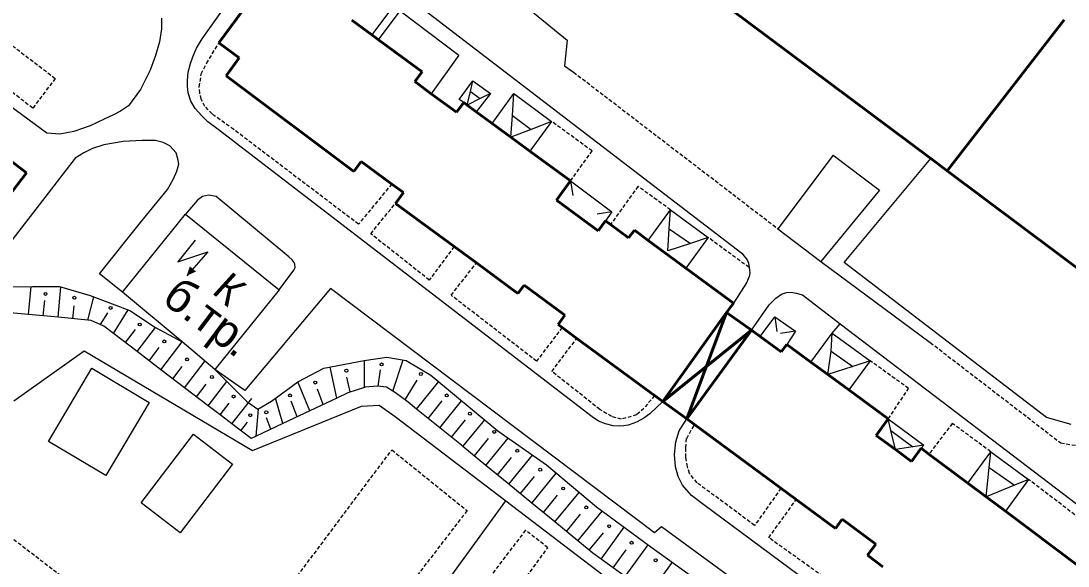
# Model space of a CAD drawing. Extents: x 1000 to 4000, y -5000 to -1000.
# Drawn here: x 1237 to 1377.9, y -2555.7 to -2482.5 of the extents above; entities that cross this region are included whole.
import ezdxf
from ezdxf.enums import TextEntityAlignment as Align

# ---------------------------------------------------------------- set-up
doc = ezdxf.new("R2010")
doc.units = 0
doc.header["$MEASUREMENT"] = 0
doc.linetypes.add('DASHED', pattern=[0.75, 0.5, -0.25])
for name, color, linetype in [('11', 7, 'CONTINUOUS'), ('16', 7, 'CONTINUOUS'), ('17', 7, 'CONTINUOUS'), ('24', 7, 'CONTINUOUS'), ('37', 7, 'CONTINUOUS'), ('6', 7, 'CONTINUOUS'), ('7', 7, 'CONTINUOUS')]:
    doc.layers.add(name, color=color, linetype=linetype)
doc.styles.get("Standard").update_dxf_attribs({"font": 'txt', "height": 0.2})

msp = doc.modelspace()

# ---------------------------------------------------------------- linework, layer by layer
at = {"layer": '11', "color": 253, "linetype": 'Continuous', "lineweight": 0}
for p, q in [((1347.71, -2514.91), (1359.38, -2500.96)), ((1374.96, -2535.75), (1347.71, -2514.91)), ((1236.01, -2533.53), (1245.47, -2526.81)), ((1245.47, -2526.81), (1268.12, -2540.2)), ((1268.12, -2540.2), (1282.77, -2534.24)), ((1282.77, -2534.24), (1285.16, -2534.07)), ((1285.16, -2534.07), (1287.3, -2535.6)), ((1287.3, -2535.6), (1302.2, -2546.94)), ((1378.27, -2536.68), (1374.96, -2535.75)), ((1275.91, -2583), (1302.2, -2546.94)), ((1302.2, -2546.94), (1366.13, -2595.58))]:
    msp.add_line(p, q, dxfattribs=at)
at = {"layer": '16', "color": 253, "linetype": 'Continuous', "lineweight": 0}
for p, q in [((1250.65, -2518.92), (1259.12, -2508.44)), ((1259.12, -2508.44), (1271.69, -2518.59)), ((1260.4, -2511.9), (1258.08, -2514.82)), ((1258.08, -2514.82), (1262.12, -2513.5)), ((1262.12, -2513.5), (1259.27, -2516.7)), ((1258.64, -2525.59), (1250.65, -2518.92)), ((1271.69, -2518.59), (1263.06, -2529.28)), ((1263.06, -2529.28), (1258.64, -2525.59))]:
    msp.add_line(p, q, dxfattribs=at)
msp.add_solid([(1259.27, -2516.7), (1259.69, -2515.43), (1260.52, -2516.13)], dxfattribs=at)
at = {"layer": '24', "color": 253, "linetype": 'Continuous', "lineweight": 0}
for p, q in [((1279.07, -2471.62), (1333.97, -2513.68)), ((1261.35, -2484.84), (1269.66, -2473.09)), ((1240.46, -2497.52), (1212.29, -2476.88)), ((1304.37, -2480.07), (1310.47, -2485.03)), ((1255.87, -2482.08), (1255.87, -2483.49)), ((1285.08, -2484.98), (1288, -2481.1)), ((1288, -2481.1), (1295.89, -2487.05)), ((1255.87, -2483.49), (1255.63, -2485.24)), ((1255.63, -2485.24), (1255.06, -2487.08)), ((1260.59, -2486.11), (1261.35, -2484.84)), ((1310.47, -2485.03), (1310.09, -2488.47)), ((1260.08, -2487.26), (1260.59, -2486.11)), ((1255.06, -2487.08), (1254.35, -2489.07)), ((1259.76, -2488.19), (1260.08, -2487.26)), ((1295.89, -2487.05), (1292.18, -2492.23)), ((1254.35, -2489.07), (1253.07, -2491.65)), ((1259.38, -2490.48), (1259.45, -2489.34)), ((1259.45, -2489.34), (1259.76, -2488.19)), ((1310.09, -2488.47), (1311.32, -2489.33)), ((1259.36, -2491.16), (1259.38, -2490.48)), ((1253.07, -2491.65), (1251.43, -2493.88)), ((1259.45, -2492.11), (1259.36, -2491.16)), ((1259.83, -2493.22), (1259.45, -2492.11)), ((1260.4, -2494.24), (1259.83, -2493.22)), ((1249.44, -2495.05), (1248.15, -2495.64)), ((1250.37, -2494.58), (1249.44, -2495.05)), ((1251.43, -2493.88), (1250.37, -2494.58)), ((1261.29, -2495.19), (1260.4, -2494.24)), ((1248.15, -2495.64), (1246.27, -2496.55)), ((1262.12, -2496.02), (1261.29, -2495.19)), ((1263.51, -2497.04), (1262.12, -2496.02)), ((1242.19, -2497.68), (1240.46, -2497.52)), ((1244.06, -2497.3), (1242.19, -2497.68)), ((1246.27, -2496.55), (1244.06, -2497.3)), ((1313.84, -2535.64), (1263.51, -2497.04)), ((1248.13, -2499.12), (1246.61, -2499.59)), ((1250.7, -2498.65), (1248.13, -2499.12)), ((1253.28, -2498.53), (1250.7, -2498.65)), ((1255.03, -2498.53), (1253.28, -2498.53)), ((1256.09, -2498.77), (1255.03, -2498.53)), ((1257.02, -2499.24), (1256.09, -2498.77)), ((1257.84, -2500.17), (1257.02, -2499.24)), ((1245.44, -2500.17), (1244.27, -2500.88)), ((1246.61, -2499.59), (1245.44, -2500.17)), ((1258.08, -2500.99), (1257.84, -2500.17)), ((1346.25, -2500.5), (1338.82, -2510.38)), ((1346.25, -2500.5), (1352.48, -2505.21)), ((1244.27, -2500.88), (1230.85, -2518.22)), ((1257.96, -2502.64), (1258.19, -2501.7)), ((1258.19, -2501.7), (1258.08, -2500.99)), ((1257.49, -2503.69), (1257.96, -2502.64)), ((1256.67, -2505.09), (1257.49, -2503.69)), ((1253.05, -2509.55), (1256.67, -2505.09)), ((1261.4, -2506.05), (1260.7, -2506.53)), ((1262.18, -2505.86), (1261.4, -2506.05)), ((1263.23, -2506.05), (1262.18, -2505.86)), ((1273.02, -2514.16), (1263.23, -2506.05)), ((1352.48, -2505.21), (1344.6, -2514.76)), ((1260.7, -2506.53), (1259.12, -2508.44)), ((1247.54, -2516.42), (1253.05, -2509.55)), ((1338.82, -2510.38), (1344.6, -2514.76)), ((1273.48, -2514.57), (1273.02, -2514.16)), ((1273.72, -2514.9), (1273.48, -2514.57)), ((1333.97, -2513.68), (1334.29, -2514.07)), ((1334.29, -2514.07), (1334.67, -2514.57)), ((1334.67, -2514.57), (1334.86, -2515.02)), ((1344.6, -2514.76), (1359.32, -2525.67)), ((1271.69, -2518.59), (1273.68, -2515.96)), ((1273.68, -2515.96), (1273.85, -2515.57)), ((1273.8, -2515.12), (1273.72, -2514.9)), ((1273.85, -2515.57), (1273.8, -2515.12)), ((1334.86, -2515.02), (1334.94, -2515.59)), ((1334.94, -2515.59), (1334.99, -2515.91)), ((1334.99, -2515.91), (1335.05, -2516.36)), ((1250.65, -2518.92), (1247.54, -2516.42)), ((1334.61, -2517.63), (1332.83, -2520.37)), ((1334.93, -2516.8), (1334.61, -2517.63)), ((1335.05, -2516.36), (1334.93, -2516.8)), ((1278.63, -2518.4), (1267.08, -2532.12)), ((1322.21, -2551.26), (1278.63, -2518.4)), ((1339.31, -2519.16), (1339.95, -2518.97)), ((1339.95, -2518.97), (1340.58, -2518.9)), ((1340.58, -2518.9), (1341.28, -2519.03)), ((1341.28, -2519.03), (1342.11, -2519.28)), ((1337.66, -2520.62), (1338.55, -2519.73)), ((1338.55, -2519.73), (1339.31, -2519.16)), ((1342.11, -2519.28), (1347.17, -2523.14)), ((1335.28, -2524.03), (1337.66, -2520.62)), ((1346.13, -2524.4), (1347.17, -2523.14)), ((1347.17, -2523.14), (1404.87, -2567.09)), ((1240.68, -2538.99), (1246.51, -2529.14)), ((1246.51, -2529.14), (1254.22, -2533.71)), ((1267.08, -2532.12), (1263.06, -2529.28)), ((1254.22, -2533.71), (1248.39, -2543.56)), ((1323.33, -2533.61), (1321.59, -2535.26)), ((1314.66, -2536.22), (1313.84, -2535.64)), ((1320.76, -2535.84), (1319.87, -2536.34)), ((1321.59, -2535.26), (1320.76, -2535.84)), ((1325.53, -2537.55), (1326.56, -2535.93)), ((1315.62, -2536.6), (1314.66, -2536.22)), ((1316.63, -2536.85), (1315.62, -2536.6)), ((1317.52, -2536.92), (1316.63, -2536.85)), ((1318.09, -2536.85), (1317.52, -2536.92)), ((1318.67, -2536.79), (1318.09, -2536.85)), ((1319.43, -2536.53), (1318.67, -2536.79)), ((1319.87, -2536.34), (1319.43, -2536.53)), ((1253.12, -2547.22), (1260.18, -2537.99)), ((1260.18, -2537.99), (1265.45, -2542.02)), ((1325.08, -2539), (1325.53, -2537.55)), ((1248.39, -2543.56), (1240.68, -2538.99)), ((1324.9, -2540.74), (1325.08, -2539)), ((1325.03, -2542.39), (1324.9, -2540.74)), ((1265.45, -2542.02), (1258.38, -2551.24)), ((1325.41, -2543.66), (1325.03, -2542.39)), ((1325.96, -2544.84), (1325.41, -2543.66)), ((1327.19, -2546.21), (1325.96, -2544.84)), ((1258.38, -2551.24), (1253.12, -2547.22)), ((1328.84, -2547.48), (1327.19, -2546.21)), ((1374.78, -2581.41), (1328.84, -2547.48)), ((1323.15, -2550.44), (1322.21, -2551.26)), ((1378, -2590.54), (1323.15, -2550.44))]:
    msp.add_line(p, q, dxfattribs=at)
at = {"layer": '24', "color": 253, "linetype": 'DASHED', "lineweight": 0}
for p, q in [((1235.22, -2485.32), (1241.59, -2490.18)), ((1261.93, -2488.15), (1263.61, -2485.41)), ((1238.55, -2494.16), (1232.18, -2489.3)), ((1261.23, -2489.55), (1261.93, -2488.15)), ((1311.32, -2489.33), (1338.82, -2510.38)), ((1241.59, -2490.18), (1238.55, -2494.16)), ((1260.96, -2491.32), (1261.23, -2489.55)), ((1261.03, -2492.15), (1260.96, -2491.32)), ((1261.22, -2492.97), (1261.03, -2492.15)), ((1261.72, -2493.93), (1261.22, -2492.97)), ((1262.68, -2494.95), (1261.72, -2493.93)), ((1265.6, -2497.05), (1262.68, -2494.95)), ((1313.82, -2499.93), (1308.36, -2495.95)), ((1282.38, -2509.77), (1265.6, -2497.05)), ((1310.91, -2503.95), (1313.82, -2499.93)), ((1286.86, -2504.37), (1282.38, -2509.77)), ((1319.99, -2504.68), (1316.29, -2509.82)), ((1324.37, -2507.85), (1319.99, -2504.68)), ((1284.03, -2511.05), (1287.35, -2506.97)), ((1291.91, -2517.28), (1284.03, -2511.05)), ((1334.94, -2515.59), (1329.45, -2511.57)), ((1295.25, -2512.78), (1291.91, -2517.28)), ((1254.24, -2566.17), (1185.64, -2513.53)), ((1294.84, -2519.32), (1298.25, -2514.97)), ((1306.34, -2528.18), (1294.84, -2519.32)), ((1309.78, -2523.64), (1306.34, -2528.18)), ((1308.39, -2529.55), (1311.77, -2525.11)), ((1359.32, -2525.67), (1376.87, -2539.16)), ((1356.4, -2531.84), (1351.21, -2528.12)), ((1314.86, -2534.67), (1308.39, -2529.55)), ((1322.22, -2532.79), (1320.78, -2534.53)), ((1353.67, -2535.93), (1356.4, -2531.84)), ((1320.78, -2534.53), (1319.81, -2535.38)), ((1316.44, -2535.62), (1314.86, -2534.67)), ((1317.77, -2535.98), (1316.44, -2535.62)), ((1319.81, -2535.38), (1317.77, -2535.98)), ((1326.54, -2538.55), (1327.61, -2536.7)), ((1362.28, -2536.54), (1359.14, -2540.66)), ((1367.46, -2540.36), (1362.28, -2536.54)), ((1326.41, -2539.82), (1326.54, -2538.55)), ((1269.21, -2563.65), (1286.88, -2540.1)), ((1286.88, -2540.1), (1296.99, -2548.26)), ((1326.41, -2541.1), (1326.41, -2539.82)), ((1376.87, -2539.16), (1390.69, -2541.43)), ((1326.67, -2542.37), (1326.41, -2541.1)), ((1326.92, -2543.26), (1326.67, -2542.37)), ((1327.94, -2544.53), (1326.92, -2543.26)), ((1382.33, -2551.55), (1372.54, -2544.07)), ((1335.68, -2550.25), (1327.94, -2544.53)), ((1339.23, -2545.26), (1335.68, -2550.25)), ((1337.59, -2551.9), (1341.28, -2546.78)), ((1296.99, -2548.26), (1290.13, -2557.17)), ((1304.85, -2550.9), (1294.05, -2565.03)), ((1307.86, -2553.25), (1304.85, -2550.9)), ((1349.15, -2560.17), (1337.59, -2551.9)), ((1303.71, -2558.91), (1307.86, -2553.25))]:
    msp.add_line(p, q, dxfattribs=at)
at = {"layer": '37', "color": 253, "linetype": 'Continuous', "lineweight": 0}
for p, q in [((1230.85, -2518.22), (1238.51, -2518.14)), ((1237.98, -2521.91), (1238.33, -2518.14)), ((1238.51, -2518.14), (1242.17, -2518.14)), ((1241.96, -2522.28), (1242.34, -2518.2)), ((1242.17, -2518.14), (1246.29, -2519.37)), ((1239.97, -2522.1), (1240.16, -2520.03)), ((1245.95, -2522.65), (1246.76, -2519.54)), ((1246.29, -2519.37), (1251.63, -2521.35)), ((1237.98, -2521.91), (1234, -2521.54)), ((1243.96, -2522.47), (1244.11, -2520.75)), ((1247.68, -2523.27), (1248.64, -2521.69)), ((1249.44, -2524.48), (1251.4, -2521.27)), ((1251.63, -2521.35), (1255.08, -2523.66)), ((1241.96, -2522.28), (1237.98, -2521.91)), ((1245.95, -2522.65), (1241.96, -2522.28)), ((1246.42, -2522.69), (1245.95, -2522.65)), ((1248.1, -2523.46), (1246.42, -2522.69)), ((1249.44, -2524.48), (1248.1, -2523.46)), ((1252.62, -2526.9), (1249.44, -2524.48)), ((1251.03, -2525.69), (1252.36, -2523.94)), ((1252.62, -2526.9), (1255.08, -2523.66)), ((1255.08, -2523.66), (1258.64, -2525.59)), ((1255.8, -2529.32), (1258.64, -2525.59)), ((1255.8, -2529.32), (1252.62, -2526.9)), ((1254.21, -2528.11), (1255.57, -2526.32)), ((1257.4, -2530.53), (1258.64, -2528.89)), ((1258.99, -2531.74), (1261.75, -2528.11)), ((1277.71, -2529.14), (1283.13, -2528.07)), ((1283.13, -2528.07), (1286.18, -2527.62)), ((1283.18, -2531.71), (1283.17, -2528.07)), ((1286.18, -2527.62), (1288.78, -2528.07)), ((1287.01, -2532.22), (1288.4, -2528.01)), ((1288.78, -2528.07), (1292.13, -2530.06)), ((1258.99, -2531.74), (1255.8, -2529.32)), ((1263.06, -2529.28), (1267.35, -2533.58)), ((1274.2, -2530.97), (1277.71, -2529.14)), ((1279.46, -2533.16), (1278.56, -2528.97)), ((1281.27, -2532.31), (1280.8, -2530.31)), ((1285.01, -2531.54), (1285.36, -2529.32)), ((1292.13, -2530.06), (1301.14, -2537.55)), ((1262.17, -2534.16), (1258.99, -2531.74)), ((1260.58, -2532.95), (1261.87, -2531.26)), ((1262.17, -2534.16), (1264.66, -2530.89)), ((1270.69, -2533.57), (1274.2, -2530.97)), ((1275.84, -2534.86), (1274.22, -2530.97)), ((1283.18, -2531.71), (1280.97, -2532.45)), ((1283.26, -2531.69), (1283.18, -2531.71)), ((1284.94, -2531.53), (1283.26, -2531.69)), ((1286.16, -2531.69), (1284.94, -2531.53)), ((1287.01, -2532.22), (1286.16, -2531.69)), ((1288.7, -2533.28), (1290.29, -2530.74)), ((1290.21, -2534.61), (1293.18, -2530.93)), ((1279.46, -2533.16), (1275.84, -2534.86)), ((1277.65, -2534.01), (1276.87, -2531.93)), ((1280.97, -2532.45), (1279.46, -2533.16)), ((1287.38, -2532.45), (1287.01, -2532.22)), ((1289.06, -2533.67), (1287.38, -2532.45)), ((1263.97, -2535.53), (1262.17, -2534.16)), ((1263.76, -2535.37), (1264.96, -2533.8)), ((1265.35, -2536.59), (1268.05, -2533.19)), ((1267.35, -2533.58), (1268.86, -2534.64)), ((1268.86, -2534.64), (1270.69, -2533.57)), ((1272.22, -2536.57), (1271.23, -2533.17)), ((1274.12, -2535.64), (1273.34, -2533.56)), ((1290.21, -2534.61), (1289.06, -2533.67)), ((1291.77, -2535.87), (1293.65, -2533.53)), ((1293.32, -2537.12), (1296.26, -2533.49)), ((1265.35, -2536.59), (1263.97, -2535.53)), ((1268.6, -2538.27), (1268.92, -2534.61)), ((1270.6, -2537.33), (1270.02, -2535.79)), ((1275.84, -2534.86), (1272.22, -2536.57)), ((1293.32, -2537.12), (1290.21, -2534.61)), ((1267.94, -2538.58), (1265.35, -2536.59)), ((1266.57, -2537.53), (1267.45, -2536.36)), ((1272.22, -2536.57), (1268.6, -2538.27)), ((1296.23, -2539.48), (1293.32, -2537.12)), ((1294.88, -2538.38), (1296.76, -2536.05)), ((1296.43, -2539.64), (1299.36, -2536.07)), ((1268.6, -2538.27), (1267.94, -2538.58)), ((1297.98, -2540.91), (1299.88, -2538.59)), ((1299.52, -2542.18), (1302.53, -2538.52)), ((1301.14, -2537.55), (1307.68, -2542.12)), ((1296.43, -2539.64), (1296.23, -2539.48)), ((1299.52, -2542.18), (1296.43, -2539.64)), ((1301.07, -2543.45), (1302.97, -2541.13)), ((1302.62, -2544.72), (1305.81, -2540.82)), ((1302.62, -2544.72), (1299.52, -2542.18)), ((1307.68, -2542.12), (1314.4, -2547.77)), ((1304.16, -2545.98), (1306.07, -2543.66)), ((1305.71, -2547.25), (1309, -2543.23)), ((1305.71, -2547.25), (1302.62, -2544.72)), ((1308.8, -2549.79), (1312.06, -2545.81)), ((1308.8, -2549.79), (1305.71, -2547.25)), ((1307.26, -2548.52), (1309.16, -2546.2)), ((1311.9, -2552.32), (1315.17, -2548.34)), ((1314.4, -2547.77), (1321.72, -2553.12)), ((1311.9, -2552.32), (1308.8, -2549.79)), ((1310.35, -2551.05), (1312.25, -2548.74)), ((1313.44, -2553.59), (1315.34, -2551.27)), ((1315.04, -2554.79), (1318.14, -2550.51)), ((1313.93, -2553.99), (1311.9, -2552.32)), ((1318.28, -2557.14), (1321.37, -2552.87)), ((1315.04, -2554.79), (1313.93, -2553.99)), ((1316.66, -2555.97), (1318.42, -2553.53)), ((1321.72, -2553.12), (1352.63, -2575.36)), ((1318.28, -2557.14), (1315.04, -2554.79)), ((1321.52, -2559.48), (1324.62, -2555.2))]:
    msp.add_line(p, q, dxfattribs=at)
for centre in [(1240.27, -2519.13), (1244.15, -2519.66), (1249.02, -2521.02), (1252.95, -2523.25), (1256.24, -2525.52), (1259.32, -2527.94), (1285.49, -2528.62), (1262.66, -2530.31), (1280.75, -2529.46), (1290.78, -2529.9), (1276.56, -2531.05), (1265.58, -2532.94), (1273.18, -2532.78), (1294.26, -2532.78), (1267.81, -2535.44), (1269.98, -2535.06), (1297.37, -2535.24), (1300.64, -2537.68), (1303.74, -2540.22), (1306.83, -2542.76), (1309.92, -2545.29), (1313.02, -2547.83), (1316.11, -2550.36), (1319.13, -2552.58), (1322.37, -2554.93)]:
    msp.add_circle(centre, 0.2, dxfattribs=at)
at = {"layer": '6', "color": 253, "linetype": 'Continuous', "lineweight": 40}
for p, q in [((1359.38, -2500.96), (1289.11, -2448.47)), ((1263.61, -2485.41), (1270.79, -2475.63)), ((1281.5, -2482.36), (1284.19, -2484.33)), ((1377.35, -2482.3), (1361.58, -2502.6)), ((1284.19, -2484.33), (1285.08, -2484.98)), ((1285.08, -2484.98), (1290.93, -2489.27)), ((1266.31, -2487.39), (1263.61, -2485.41)), ((1264.58, -2489.81), (1266.31, -2487.39)), ((1219.61, -2488.99), (1237.7, -2502.88)), ((1290.93, -2489.27), (1289.96, -2490.6)), ((1281.75, -2502.7), (1264.58, -2489.81)), ((1289.96, -2490.6), (1292.18, -2492.23)), ((1292.18, -2492.23), (1295.59, -2494.73)), ((1295.59, -2494.73), (1296.54, -2493.43)), ((1296.54, -2493.43), (1296.99, -2493.77)), ((1296.99, -2493.77), (1298.21, -2494.66)), ((1298.21, -2494.66), (1300.35, -2496.23)), ((1300.35, -2496.23), (1302.89, -2498.09)), ((1302.89, -2498.09), (1305.43, -2499.95)), ((1305.43, -2499.95), (1310.91, -2503.95)), ((1282.75, -2501.34), (1281.75, -2502.7)), ((1286.86, -2504.37), (1282.75, -2501.34)), ((1361.58, -2502.6), (1359.38, -2500.96)), ((1237.7, -2502.88), (1230.34, -2512.47)), ((1422.03, -2547.77), (1361.58, -2502.6)), ((1288.42, -2505.51), (1286.86, -2504.37)), ((1310.91, -2503.95), (1309.01, -2506.55)), ((1287.35, -2506.97), (1288.42, -2505.51)), ((1295.25, -2512.78), (1287.35, -2506.97)), ((1309.01, -2506.55), (1314.65, -2510.67)), ((1314.65, -2510.67), (1315.63, -2509.33)), ((1315.63, -2509.33), (1316.29, -2509.82)), ((1316.29, -2509.82), (1318.73, -2511.61)), ((1318.73, -2511.61), (1319.5, -2510.56)), ((1319.5, -2510.56), (1321.37, -2511.94)), ((1321.37, -2511.94), (1326.44, -2515.67)), ((1298.25, -2514.97), (1295.25, -2512.78)), ((1303.84, -2519.08), (1298.25, -2514.97)), ((1326.44, -2515.67), (1332.83, -2520.37)), ((1304.66, -2517.96), (1303.84, -2519.08)), ((1310.15, -2521.99), (1304.66, -2517.96)), ((1332.83, -2520.37), (1331.91, -2521.64)), ((1323.33, -2533.61), (1331.91, -2521.64)), ((1326.56, -2535.93), (1331.91, -2521.64)), ((1335.28, -2524.03), (1331.91, -2521.64)), ((1309.23, -2523.24), (1310.15, -2521.99)), ((1309.78, -2523.64), (1309.23, -2523.24)), ((1311.77, -2525.11), (1309.78, -2523.64)), ((1323.33, -2533.61), (1335.28, -2524.03)), ((1326.56, -2535.93), (1335.28, -2524.03)), ((1335.28, -2524.03), (1336.41, -2524.86)), ((1322.22, -2532.79), (1311.77, -2525.11)), ((1336.41, -2524.86), (1339.26, -2526.94)), ((1339.26, -2526.94), (1340.01, -2525.92)), ((1340.01, -2525.92), (1343.26, -2528.31)), ((1343.26, -2528.31), (1345.54, -2529.97)), ((1345.54, -2529.97), (1348.34, -2532.03)), ((1323.33, -2533.61), (1322.22, -2532.79)), ((1348.34, -2532.03), (1353.67, -2535.93)), ((1326.56, -2535.93), (1323.33, -2533.61)), ((1327.61, -2536.7), (1326.56, -2535.93)), ((1353.67, -2535.93), (1352.03, -2538.17)), ((1339.23, -2545.26), (1327.61, -2536.7)), ((1352.03, -2538.17), (1354.62, -2540.06)), ((1354.62, -2540.06), (1356.81, -2541.66)), ((1356.81, -2541.66), (1358.11, -2539.89)), ((1358.11, -2539.89), (1359.14, -2540.66)), ((1359.14, -2540.66), (1364.38, -2544.57)), ((1341.28, -2546.78), (1339.23, -2545.26)), ((1364.38, -2544.57), (1366.83, -2546.41)), ((1346.55, -2550.65), (1341.28, -2546.78)), ((1366.83, -2546.41), (1369.42, -2548.34)), ((1369.42, -2548.34), (1379.17, -2555.63)), ((1347.44, -2549.43), (1346.55, -2550.65)), ((1351.98, -2552.76), (1347.44, -2549.43)), ((1350.86, -2554.27), (1351.98, -2552.76)), ((1352.94, -2555.8), (1350.86, -2554.27))]:
    msp.add_line(p, q, dxfattribs=at)
at = {"layer": '7', "color": 253, "linetype": 'Continuous', "lineweight": 0}
for p, q in [((1286.94, -2480.58), (1284.19, -2484.33)), ((1295.92, -2493), (1297.78, -2490.51)), ((1297.44, -2491.92), (1297.78, -2490.51)), ((1297.78, -2490.51), (1300.14, -2492.19)), ((1296.99, -2493.77), (1297.44, -2491.92)), ((1297.44, -2491.92), (1298.77, -2492.88)), ((1300.14, -2492.19), (1298.21, -2494.66)), ((1300.14, -2492.19), (1298.77, -2492.88)), ((1300.35, -2496.23), (1303.28, -2492.22)), ((1303.09, -2495.16), (1303.28, -2492.22)), ((1303.28, -2492.22), (1308.36, -2495.95)), ((1296.54, -2493.43), (1295.92, -2493)), ((1298.77, -2492.88), (1296.99, -2493.77)), ((1302.89, -2498.09), (1303.09, -2495.16)), ((1303.09, -2495.16), (1305.63, -2497.02)), ((1308.36, -2495.95), (1305.43, -2499.95)), ((1308.36, -2495.95), (1305.63, -2497.02)), ((1305.63, -2497.02), (1302.89, -2498.09)), ((1310.91, -2503.95), (1311.21, -2505.93)), ((1310.91, -2503.95), (1316.48, -2508.12)), ((1316.48, -2508.12), (1314.5, -2508.41)), ((1316.48, -2508.12), (1315.63, -2509.33)), ((1321.37, -2511.94), (1324.37, -2507.85)), ((1324.2, -2510.37), (1324.37, -2507.85)), ((1324.37, -2507.85), (1329.45, -2511.57)), ((1324.01, -2513.35), (1324.2, -2510.37)), ((1324.2, -2510.37), (1327.05, -2512.36)), ((1329.45, -2511.57), (1326.44, -2515.67)), ((1329.45, -2511.57), (1327.05, -2512.36)), ((1327.05, -2512.36), (1324.01, -2513.35)), ((1336.41, -2524.86), (1338.41, -2522.22)), ((1338.41, -2522.22), (1338.69, -2524.2)), ((1338.41, -2522.22), (1341.2, -2524.16)), ((1341.2, -2524.16), (1339.15, -2524.45)), ((1341.2, -2524.16), (1340.01, -2525.92)), ((1343.26, -2528.31), (1346.13, -2524.4)), ((1345.97, -2526.83), (1346.13, -2524.4)), ((1346.13, -2524.4), (1351.21, -2528.12)), ((1345.54, -2529.97), (1345.97, -2526.83)), ((1345.97, -2526.83), (1348.89, -2528.88)), ((1348.89, -2528.88), (1345.54, -2529.97)), ((1351.21, -2528.12), (1348.34, -2532.03)), ((1351.21, -2528.12), (1348.89, -2528.88)), ((1353.67, -2535.93), (1358.44, -2539.46)), ((1354.03, -2537.49), (1353.67, -2535.93)), ((1354.03, -2537.49), (1356.95, -2539.7)), ((1354.62, -2540.06), (1354.03, -2537.49)), ((1356.95, -2539.7), (1354.62, -2540.06)), ((1358.44, -2539.46), (1356.95, -2539.7)), ((1358.44, -2539.46), (1358.11, -2539.89)), ((1364.38, -2544.57), (1367.46, -2540.36)), ((1367.24, -2542.49), (1367.46, -2540.36)), ((1367.46, -2540.36), (1372.54, -2544.07)), ((1366.83, -2546.41), (1367.24, -2542.49)), ((1367.24, -2542.49), (1370.63, -2544.86)), ((1372.54, -2544.07), (1369.42, -2548.34)), ((1372.54, -2544.07), (1370.63, -2544.86)), ((1370.63, -2544.86), (1366.83, -2546.41))]:
    msp.add_line(p, q, dxfattribs=at)

# ---------------------------------------------------------------- texts
at = {"layer": '17', "color": 253, "linetype": 'Continuous', "lineweight": 0}
for s, height, rotation, p in [('К', 4, 317.7459, (1265.02, -2518.48)), ('б.тр.', 4.5, 323.1785, (1261.92, -2522.63))]:
    msp.add_text(s, height=height, rotation=rotation, dxfattribs=at).set_placement(p, align=Align.MIDDLE)

doc.saveas('drawing.dxf')
